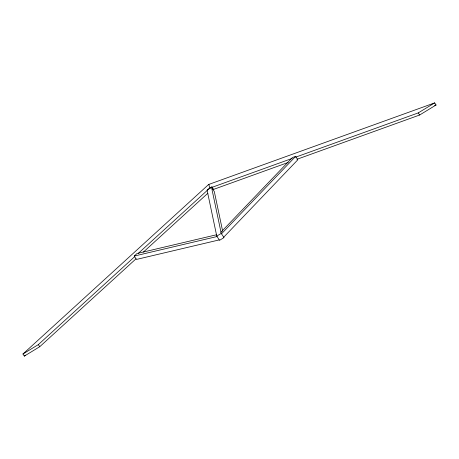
<?xml version="1.0" encoding="UTF-8"?>
<svg xmlns="http://www.w3.org/2000/svg" width="459" height="459" viewBox="0 0 459 459"><rect width="100%" height="100%" fill="white"/><g stroke="black" fill="none" stroke-linecap="round" stroke-linejoin="round"><path stroke-width="0.69" d="M220.773 232.38L292.435 157.535L295.619 156.404L297.828 159.772L223.728 237.177M221.513 233.809L295.619 156.404M136.019 258.813L39.726 346.717L24.333 356.104L22.95 353.998L208.845 184.3L209.734 188.167M24.333 356.104L25.388 355.14M22.95 353.998L38.344 344.606L134.579 256.753M138.279 253.379L207.02 190.623M143.415 252.06L207.875 193.216M219.259 239.902L136.432 259.444L134.223 256.07L137.029 253.517L216.591 234.75M288.206 162.452L213.389 189.458L211.903 186.847L207.434 189.573L207.554 190.141M211.547 187.387L207.078 190.112L216.768 236.11L219.534 240.327L224.003 237.601L221.238 233.384L211.547 187.387L214.313 191.598L222.684 231.325M295.585 157.185L418.252 112.908L434.667 102.896L436.05 105.002L419.635 115.014L296.967 159.29M216.768 236.11L221.238 233.384M208.862 184.398L434.667 102.896M434.702 105.49L436.05 105.002M211.903 186.847L212.006 187.347L292.217 158.401M134.223 256.07L217.044 236.534M418.252 112.908L419.635 115.014M212.006 187.347L213.389 189.458M38.344 344.606L39.726 346.717"/></g></svg>
